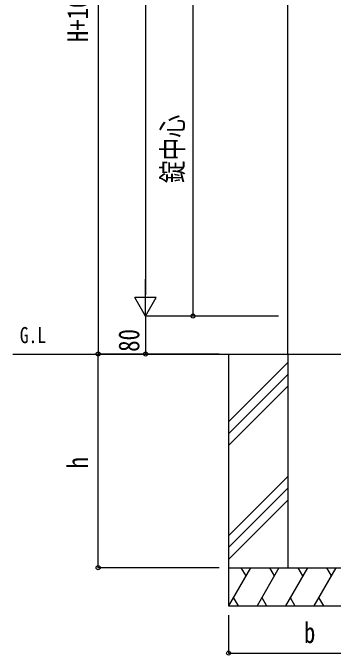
# Model space of a CAD drawing. Units: millimetres, scale not verified. Extents: x -4205 to 4205, y -2970 to 2970.
# Drawn here: x -1091 to -415, y -762 to 591 of the extents above; entities that cross this region are included whole.
import ezdxf
from ezdxf.enums import TextEntityAlignment as Align

# ---------------------------------------------------------------- set-up
doc = ezdxf.new("R2010")
doc.units = ezdxf.units.MM
doc.header["$LTSCALE"] = 10
for name, color, linetype in [('0-3_USER1', 3, 'Continuous'), ('0-6_YKK_A1', 4, 'Continuous'), ('0-7_YKK_D', 6, 'Continuous')]:
    doc.layers.add(name, color=color, linetype=linetype)
doc.styles.add('ＭＳ ゴシック', font='')
doc.styles.get('ＭＳ ゴシック').set_extended_font_data('MS Gothic')

msp = doc.modelspace()

# ---------------------------------------------------------------- linework, layer by layer
at = {"layer": '0-6_YKK_A1'}
for p, q in [((-510.98, -127.67), (-510.98, 1368.83)), ((-1090.88, -127.67), (744.74, -127.67)), ((-635.98, -127.67), (-635.98, -657.67)), ((-510.98, -127.67), (-510.98, -577.67)), ((-510.98, -145.46), (-635.98, -270.46)), ((-510.98, -170.46), (-635.98, -295.46)), ((-510.98, -195.46), (-635.98, -320.46)), ((-510.98, -385.46), (-635.98, -510.46)), ((-510.98, -410.46), (-635.98, -535.46)), ((-510.98, -435.46), (-635.98, -560.46)), ((-635.98, -577.67), (-285.98, -577.67)), ((-589.79, -577.67), (-635.98, -657.67)), ((-609.79, -577.67), (-599.79, -594.99)), ((-529.79, -577.67), (-575.98, -657.67)), ((-549.79, -577.67), (-539.79, -594.99)), ((-469.79, -577.67), (-515.98, -657.67)), ((-510.98, -577.67), (-410.98, -577.67)), ((-489.79, -577.67), (-479.79, -594.99)), ((-409.79, -577.67), (-455.98, -657.67)), ((-429.79, -577.67), (-419.79, -594.99)), ((-625.98, -640.35), (-615.98, -657.67)), ((-565.98, -640.35), (-555.98, -657.67)), ((-505.98, -640.35), (-495.98, -657.67)), ((-445.98, -640.35), (-435.98, -657.67)), ((-635.98, -657.67), (-285.98, -657.67))]:
    msp.add_line(p, q, dxfattribs=at)
at = {"layer": '0-7_YKK_D'}
for p, q in [((-910.98, 1372.33), (-910.98, -127.67)), ((-810.98, 1307.33), (-810.98, -2.67)), ((-710.98, 672.33), (-710.98, -47.67)), ((-810.98, -47.67), (-810.98, 30.27)), ((-810.98, -47.67), (-833.48, -8.7)), ((-788.48, -8.7), (-833.48, -8.7)), ((-810.98, -47.67), (-788.48, -8.7)), ((-530.98, -47.67), (-811.98, -47.67)), ((-530.98, -47.67), (-811.98, -47.67)), ((-810.98, -47.67), (-810.98, -127.67)), ((-530.98, -47.67), (-711.98, -47.67)), ((-655.98, -127.67), (-911.98, -127.67)), ((-655.98, -127.67), (-911.98, -127.67)), ((-910.98, -577.67), (-910.98, -127.67)), ((-655.98, -127.67), (-811.98, -127.67)), ((-655.98, -577.67), (-911.98, -577.67)), ((-635.98, -677.67), (-635.98, -758.67)), ((-635.98, -757.67), (-285.98, -757.67))]:
    msp.add_line(p, q, dxfattribs=at)
for centre in [(-710.98, -47.67), (-910.98, -127.67), (-910.98, -127.67), (-810.98, -127.67), (-910.98, -577.67), (-635.98, -757.67)]:
    msp.add_circle(centre, 4.25, dxfattribs=at)

# ---------------------------------------------------------------- texts
at = {"layer": '0-3_USER1', "style": 'ＭＳ ゴシック', "width": 0.8}
msp.add_text('G.L', height=33.99, dxfattribs=at).set_placement((-1076.18, -114.84), align=Align.BOTTOM_LEFT)
at = {"layer": '0-7_YKK_D', "style": 'ＭＳ ゴシック', "width": 0.8}
for s, p in [('H+100', (-918.98, 529.53)), ('錠中心', (-718.98, 232.33)), ('80', (-810.98, -122.87)), ('h', (-918.98, -368.67))]:
    msp.add_text(s, height=43.99, rotation=90, dxfattribs=at).set_placement(p, align=Align.BOTTOM_LEFT)
msp.add_text('b', height=43.99, dxfattribs=at).set_placement((-476.98, -749.67), align=Align.BOTTOM_LEFT)

doc.saveas('drawing.dxf')
